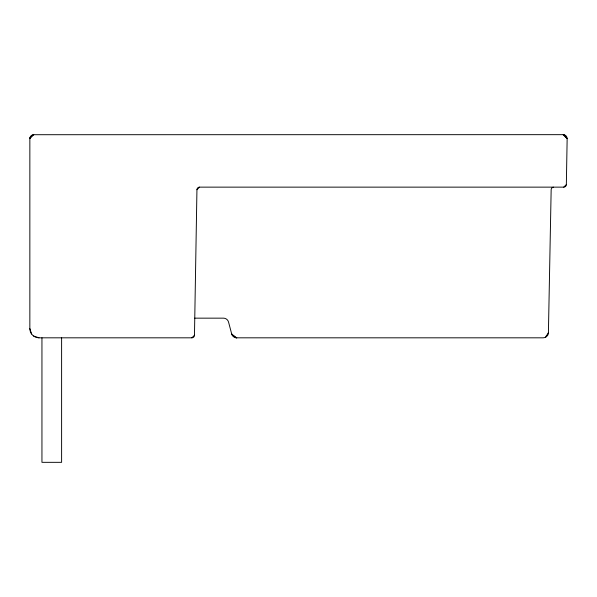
<?xml version="1.0" encoding="UTF-8"?>
<svg xmlns="http://www.w3.org/2000/svg" width="597" height="597" viewBox="0 0 597 597"><rect width="100%" height="100%" fill="white"/><g stroke="black" fill="none" stroke-linecap="round" stroke-linejoin="round"><path stroke-width="0.9" d="M33.633 336.066L39.021 337.82L191.853 337.82A2.619 2.619 0 0 0 194.473 335.245L196.943 189.712L199.517 187.137L563.725 187.137L566.344 184.607L567.15 138.601A3.933 3.933 0 0 0 563.217 134.668L33.163 134.713L29.85 138.601L29.85 328.648L31.604 334.036M545.524 337.26L548.412 332.678L551.158 189.794A2.657 2.657 0 0 1 553.404 187.167M191.853 337.82L194.473 335.245M546.262 335.954L547.807 335.021M194.764 318.156L223.479 318.156A5.246 5.246 0 0 1 228.547 322.082L231.852 334.551L236.703 337.82L543.173 337.82A5.246 5.246 0 0 0 548.412 332.678M61.61 337.82L61.61 462.332L41.947 462.332L41.947 337.82M39.021 337.82A9.171 9.171 0 0 1 29.85 328.648M566.344 184.607A2.619 2.619 0 0 1 563.725 187.137M196.943 189.712A2.619 2.619 0 0 1 199.517 187.137M29.895 137.982L29.85 138.601A3.933 3.933 0 0 1 33.783 134.668L29.895 137.982M236.703 337.82L236.016 337.775L231.636 333.902A5.246 5.246 0 0 0 236.703 337.82M563.837 134.721L563.217 134.668L567.15 138.668L563.837 134.721"/></g></svg>
